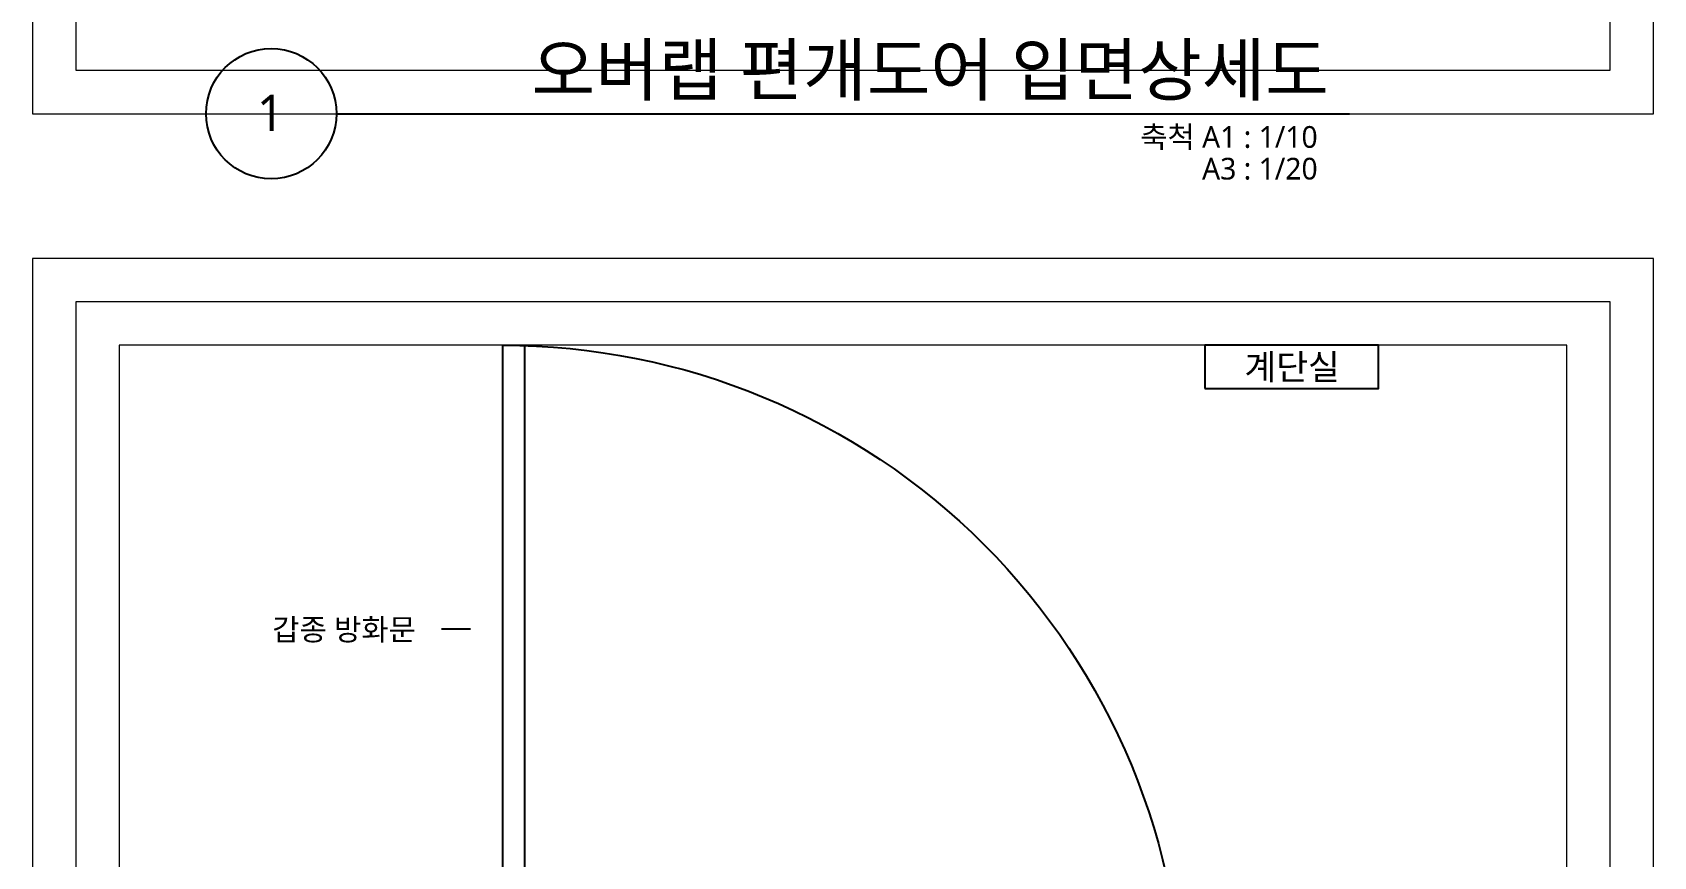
# Model space of a CAD drawing. Header units: millimetres. Extents: x 232323 to 272954, y -5343 to 8721.
# Drawn here: x 244979 to 247219, y 1902 to 3041 of the extents above; entities that cross this region are included whole.
import ezdxf
from ezdxf.enums import TextEntityAlignment as Align

# ---------------------------------------------------------------- set-up
doc = ezdxf.new("R2010")
doc.units = ezdxf.units.MM
doc.header["$MEASUREMENT"] = 0
doc.layers.get('0').update_dxf_attribs({"linetype": 'CONTINUOUS'})
for name, color, linetype, lineweight in [('A-DWXM-DOOR', 4, 'CONTINUOUS', 25), ('A-MKXS-LEAD', 7, 'CONTINUOUS', 25), ('A-MKXX-NAME', 3, 'CONTINUOUS', 25), ('A-MKXX-SYMB', 7, 'CONTINUOUS', 25), ('A-XXXX-SYMB', 7, 'CONTINUOUS', 25), ('A-XXXX-TXT1', 3, 'CONTINUOUS', 25), ('A-XXXX-TXT2', 3, 'CONTINUOUS', 25)]:
    doc.layers.add(name, color=color, linetype=linetype, lineweight=lineweight)
doc.layers.add('A-XXXX-NPLT', color=144, linetype='CONTINUOUS', lineweight=15, plot=False)
doc.styles.add('돋움체', font='')
doc.styles.add('맑은고딕', font='malgun.ttf')
doc.styles.get('돋움체').set_extended_font_data('DotumChe')

# ---------------------------------------------------------------- blocks, each defined once
blk = doc.blocks.new('DOOR_1000(150)')
at = {"layer": 'A-DWXM-DOOR', "color": 8}
for p, q in [((970, 160), (30, 160)), ((45, 110), (955, 110)), ((45, 40), (955, 40)), ((970, -10), (30, -10))]:
    blk.add_line(p, q, dxfattribs=at)
blk.add_lwpolyline([(30, 160), (30, 1100, -0.414214), (970, 160, -1)], format="xyb", dxfattribs=at)
at = {"layer": 'A-DWXM-DOOR'}
for points in [[(30, 1100), (60, 1100), (60, 160), (30, 160)], [(30, -10), (0, -10), (0, 160), (30, 160), (30, 110), (45, 110), (45, 40), (30, 40)]]:
    blk.add_lwpolyline(points, close=True, dxfattribs=at)
blk.add_lwpolyline([(970, -10), (1000, -10), (1000, 160), (970, 160), (970, 110), (955, 110), (955, 40), (970, 40), (970, -10)], dxfattribs=at)

msp = doc.modelspace()

# ---------------------------------------------------------------- linework, layer by layer
at = {"layer": 'A-MKXS-LEAD'}
msp.add_line((245584, 2216.6), (245544, 2216.6), dxfattribs=at)
msp.add_lwpolyline([(245628.8, 2139, 0, 10, 0), (245613.8, 2165, 0, 0, 0), (245584, 2216.6, 0, 0, 0)], format="xyseb", dxfattribs=at)
at = {"layer": 'A-MKXX-SYMB'}
msp.add_lwpolyline([(246598.8, 2549), (246838.8, 2549), (246838.8, 2609), (246598.8, 2609)], close=True, dxfattribs=at)
at = {"layer": 'A-XXXX-NPLT'}
for points in [[(247218.8, 2929), (247218.8, 5769), (244978.8, 5769), (244978.8, 2929)], [(247158.8, 2989), (247158.8, 5709), (245038.8, 5709), (245038.8, 2989)], [(247218.8, 689), (247218.8, 2729), (244978.8, 2729), (244978.8, 689)], [(247158.8, 749), (247158.8, 2669), (245038.8, 2669), (245038.8, 749)], [(247098.8, 809), (247098.8, 2609), (245098.8, 2609), (245098.8, 809)]]:
    msp.add_lwpolyline(points, close=True, dxfattribs=at)
at = {"layer": 'A-XXXX-SYMB'}
msp.add_line((245398.8, 2929), (246798.8, 2929), dxfattribs=at)
msp.add_circle((245308.8, 2929), 90, dxfattribs=at)

# ---------------------------------------------------------------- block references
msp.add_blockref('DOOR_1000(150)', (245598.8, 1509))

# ---------------------------------------------------------------- texts
at = {"layer": 'A-MKXX-NAME', "style": '돋움체'}
msp.add_text('계단실', height=35, dxfattribs=at).set_placement((246719.4, 2579), align=Align.MIDDLE_CENTER)
at = {"layer": 'A-XXXX-TXT1', "style": '맑은고딕'}
msp.add_text('오버랩 편개도어 입면상세도', height=70, dxfattribs=at).set_placement((246770.2, 2933.6), align=Align.BOTTOM_RIGHT)
msp.add_text('1', height=50, dxfattribs=at).set_placement((245307.7, 2930.1), align=Align.MIDDLE)
for s, p in [('축척 A1 : 1/10', (246754.7, 2911.8)), ('A3 : 1/20', (246754.7, 2868))]:
    msp.add_text(s, height=30, dxfattribs=at).set_placement(p, align=Align.TOP_RIGHT)
at = {"layer": 'A-XXXX-TXT2', "style": '맑은고딕'}
msp.add_text('갑종 방화문', height=30, dxfattribs=at).set_placement((245310.2, 2216.1), align=Align.MIDDLE_LEFT)

doc.saveas('drawing.dxf')
